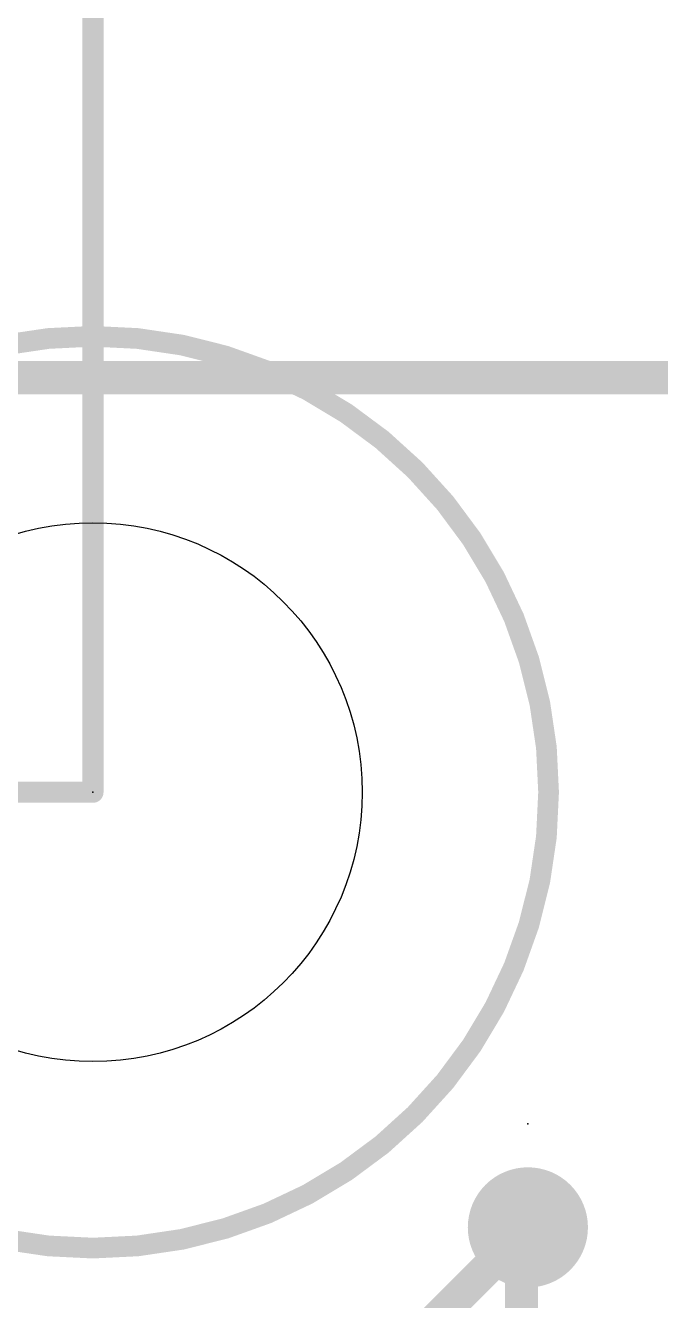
# Model space of a CAD drawing. Extents: x -29.2 to 57.4, y -24.7 to 35.4.
# Drawn here: x 2.13 to 6.02, y 19.74 to 27.56 of the extents above; entities that cross this region are included whole.
import ezdxf

# ---------------------------------------------------------------- set-up
doc = ezdxf.new("R2010")
doc.units = 0
for name, color, linetype in [('1', 12, 'CONTINUOUS'), ('16', 132, 'CONTINUOUS'), ('18', 110, 'CONTINUOUS'), ('20', 31, 'CONTINUOUS'), ('23', 53, 'CONTINUOUS'), ('39', 12, 'CONTINUOUS'), ('47', 253, 'CONTINUOUS')]:
    doc.layers.add(name, color=color, linetype=linetype)

# ---------------------------------------------------------------- blocks, each defined once
blk = doc.blocks.new('ROUNDV')
at = {"const_width": 0.5}
blk.add_lwpolyline([(0, -0.25, 1), (0, 0.25, 1), (0, -0.25)], format="xyb", dxfattribs=at)

msp = doc.modelspace()

# ---------------------------------------------------------------- linework, layer by layer
at = {"layer": '1', "const_width": 0.2032}
for points in [[(25.4, 25.4), (0, 25.4)], [(5.168, 20.154), (5.207, 20.193)], [(5.168, 18.796), (5.168, 20.154)]]:
    msp.add_lwpolyline(points, dxfattribs=at)
at = {"layer": '1', "const_width": 0.1016}
for points in [[(5.2188, 20.154, 1), (5.1172, 20.154)], [(5.1321, 20.1899, 1), (5.2039, 20.1181)], [(5.2429, 20.1571, 1), (5.1711, 20.2289)]]:
    msp.add_lwpolyline(points, format="xyb", dxfattribs=at)
at = {"layer": '16', "const_width": 0.2032}
for points in [[(25.4, 25.4), (0, 25.4)], [(4.318, 19.304), (5.207, 20.193)]]:
    msp.add_lwpolyline(points, dxfattribs=at)
at = {"layer": '16', "const_width": 0.1016}
msp.add_lwpolyline([(5.2429, 20.1571, 1), (5.1711, 20.2289)], format="xyb", dxfattribs=at)
at = {"layer": '20', "const_width": 0.2032}
msp.add_lwpolyline([(25.4, 25.4), (0, 25.4)], dxfattribs=at)
at = {"layer": '20'}
msp.add_circle((2.54, 22.86), 1.651, dxfattribs=at)
at = {"layer": '23'}
for p in [(2.54, 22.86), (5.207, 20.828)]:
    msp.add_point(p, dxfattribs=at)
at = {"layer": '39', "const_width": 0.127}
msp.add_lwpolyline([(2.54, 20.066, 1), (2.54, 25.654, 1), (2.54, 20.066)], format="xyb", dxfattribs=at)
at = {"layer": '47', "const_width": 0.13}
for points in [[(2.54, 22.86), (2.54, 34.97)], [(2.54, 25.4), (-7.03, 25.4)], [(2.54, 22.86), (-7.03, 22.86)]]:
    msp.add_lwpolyline(points, dxfattribs=at)
at = {"layer": '47', "const_width": 0.065}
for points in [[(2.54, 25.3675, 1), (2.54, 25.4325)], [(2.54, 22.8275, 1), (2.54, 22.8925)], [(2.5075, 22.86, 1), (2.5725, 22.86)]]:
    msp.add_lwpolyline(points, format="xyb", dxfattribs=at)

# ---------------------------------------------------------------- block references
at = {"layer": '18', "xscale": 0.7366, "yscale": 0.7366}
msp.add_blockref('ROUNDV', (5.207, 20.193), dxfattribs=at)
msp.add_blockref('ROUNDV', (5.207, 20.193), dxfattribs=at)

doc.saveas('drawing.dxf')
